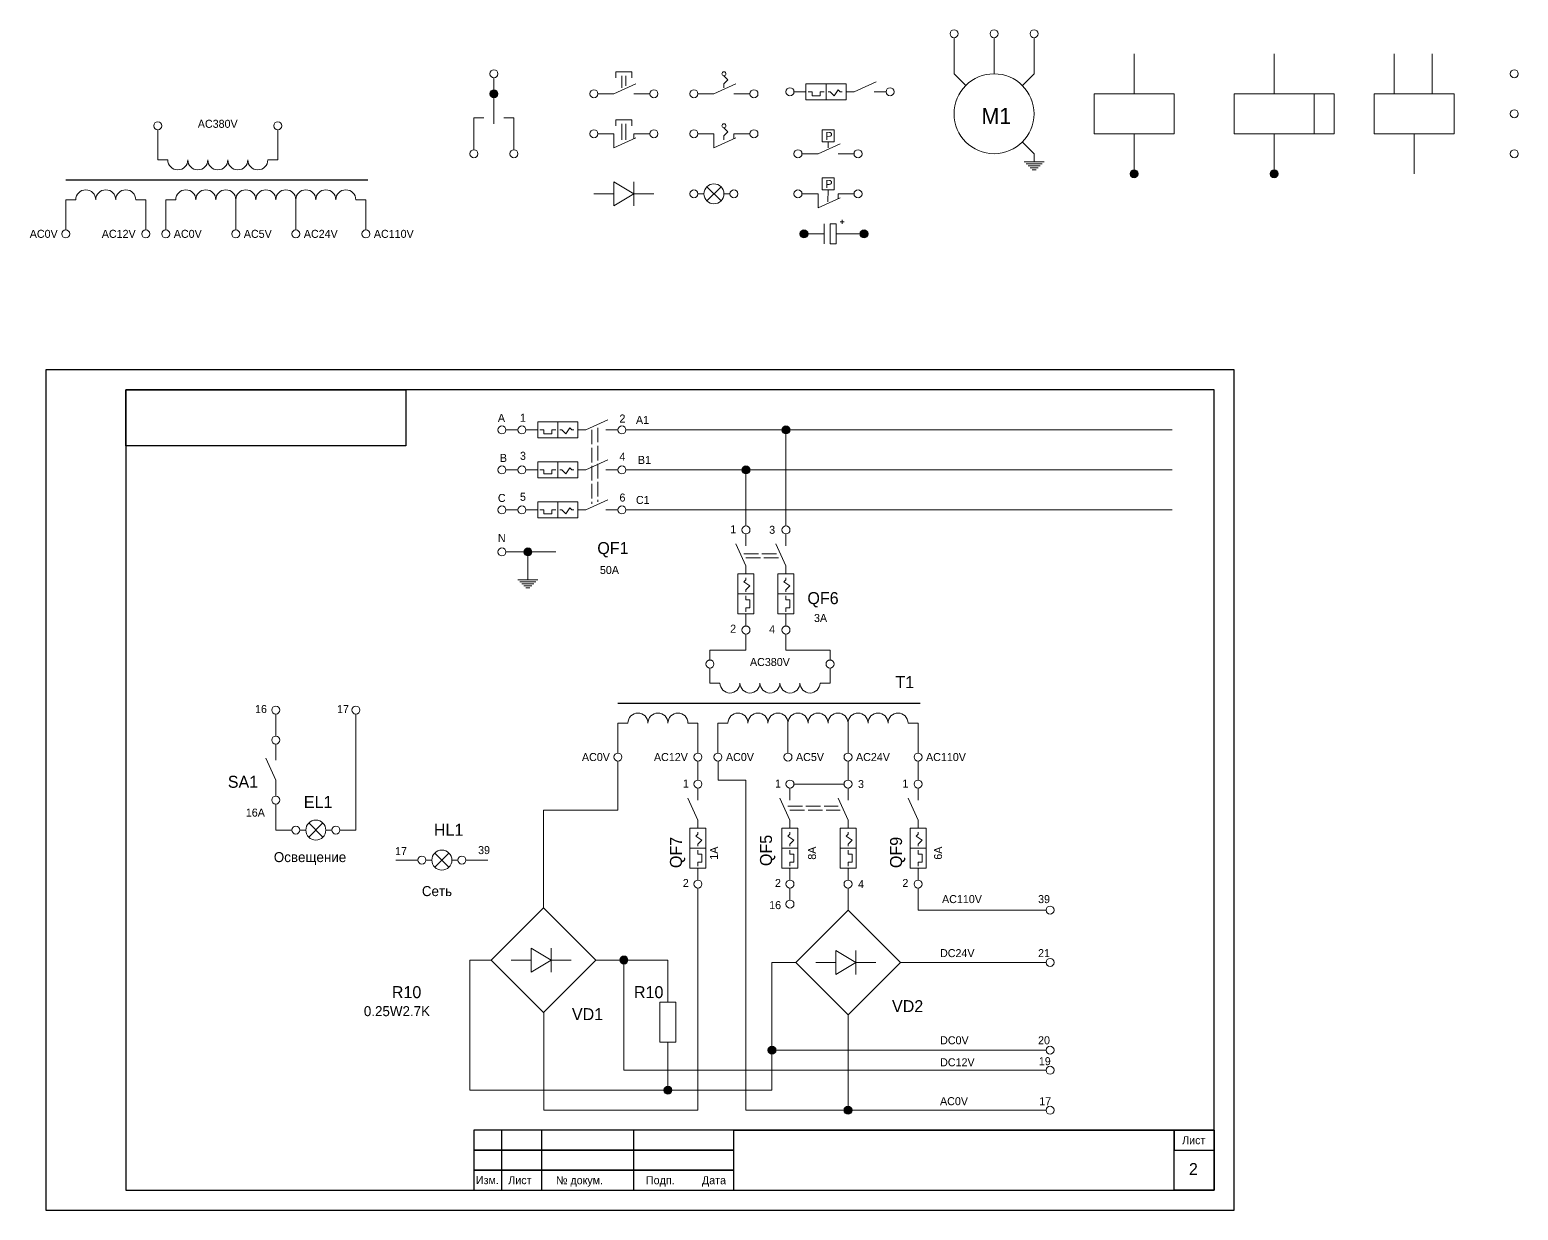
# Model space of a CAD drawing. Header units: millimetres. Extents: x -171 to 3674, y -1112 to 795.
# Drawn here: x 1496 to 1868, y 500 to 795 of the extents above; entities that cross this region are included whole.
import ezdxf

# ---------------------------------------------------------------- set-up
doc = ezdxf.new("R2010")
doc.units = ezdxf.units.MM
doc.linetypes.add('ACAD_ISO02W100', pattern=[15, 12, -3])
for name, color, linetype, lineweight in [('Маркировка', 7, 'Continuous', 25), ('РАМКА', 7, 'Continuous', 30), ('Элементы', 7, 'Continuous', 18)]:
    doc.layers.add(name, color=color, linetype=linetype, lineweight=lineweight)
doc.styles.get("Standard").update_dxf_attribs({"font": 'cad2win.shx'})

msp = doc.modelspace()

# ---------------------------------------------------------------- hatches: boundary and pattern name
at = {"layer": 'Элементы'}
h = msp.add_hatch(color=256, dxfattribs=at)
h.dxf.hatch_style = 1
h.paths.add_polyline_path([(1613, 779, 1), (1611, 779, 1)])
h = msp.add_hatch(color=256, dxfattribs=at)
h.dxf.hatch_style = 1
h.paths.add_polyline_path([(1773, 759, 1), (1771, 759, 1)])
h = msp.add_hatch(color=256, dxfattribs=at)
h.dxf.hatch_style = 1
h.paths.add_polyline_path([(1808, 759, 1), (1806, 759, 1)])
h = msp.add_hatch(color=256, dxfattribs=at)
h.dxf.hatch_style = 1
h.paths.add_polyline_path([(1690.5, 744, 1), (1688.5, 744, 1)])
h = msp.add_hatch(color=256, dxfattribs=at)
h.dxf.hatch_style = 1
h.paths.add_polyline_path([(1705.5, 744, 1), (1703.5, 744, 1)])
at = {"layer": 'Элементы', "lineweight": 15}
h = msp.add_hatch(dxfattribs=at)
h.set_pattern_fill('ANGLE', color=256)
h.set_pattern_definition([(0, (0, 0), (0, 6.985), [5.08, -1.905]), (90, (0, 0), (-6.985, 4e-16), [5.08, -1.905])])
h.paths.add_polyline_path([(1851, 717), (1848.5, 717), (1848.5, 714.5), (1851, 714.5)])
at = {"layer": 'Элементы'}
h = msp.add_hatch(color=256, dxfattribs=at)
h.dxf.hatch_style = 1
h.paths.add_polyline_path([(1686, 695, 1), (1684, 695, 1)])
h = msp.add_hatch(color=256, dxfattribs=at)
h.dxf.hatch_style = 1
h.paths.add_polyline_path([(1676, 685, 1), (1674, 685, 1)])
h = msp.add_hatch(color=256, dxfattribs=at)
h.dxf.hatch_style = 1
h.paths.add_polyline_path([(1621.5, 664.5, 1), (1619.5, 664.5, 1)])
h = msp.add_hatch(color=256, dxfattribs=at)
h.dxf.hatch_style = 1
h.paths.add_polyline_path([(1645.5, 562.53, 1), (1643.5, 562.53, 1)])
h = msp.add_hatch(color=256, dxfattribs=at)
h.dxf.hatch_style = 1
h.paths.add_polyline_path([(1682.5, 540, 1), (1680.5, 540, 1)])
h = msp.add_hatch(color=256, dxfattribs=at)
h.dxf.hatch_style = 1
h.paths.add_polyline_path([(1656.5, 530, 1), (1654.5, 530, 1)])
h = msp.add_hatch(color=256, dxfattribs=at)
h.dxf.hatch_style = 1
h.paths.add_polyline_path([(1701.5, 525, 1), (1699.5, 525, 1)])

# ---------------------------------------------------------------- linework, layer by layer
at = {"layer": 'РАМКА'}
for p, q in [((1792, 705), (1520, 705)), ((1520, 705), (1520, 505)), ((1792, 505), (1792, 705)), ((1520, 505), (1792, 505)), ((1607, 505), (1792, 505)), ((1607, 505), (1792, 505)), ((1607, 505), (1792, 505))]:
    msp.add_line(p, q, dxfattribs=at)
at = {"layer": 'РАМКА', "lineweight": 35}
msp.add_line((1672, 520), (1792, 520), dxfattribs=at)
at = {"layer": 'РАМКА'}
for points in [[(1797, 710), (1500, 710), (1500, 500), (1797, 500)], [(1590, 705), (1590, 691), (1520, 691), (1520, 705)], [(1607, 505), (1624, 505), (1623.98, 520), (1606.98, 520)], [(1607, 515), (1672, 515), (1672, 520), (1607, 520)], [(1607, 505), (1614, 505), (1614, 520), (1607, 520)], [(1607, 505), (1647, 505), (1647, 520), (1607, 520)], [(1792, 505), (1782, 505), (1782, 520), (1792, 520)], [(1792, 520), (1782, 520), (1782, 515), (1792, 515)], [(1607, 510), (1672, 510), (1672, 515), (1607, 515)], [(1607, 505), (1672, 505), (1672, 510), (1607, 510)]]:
    msp.add_lwpolyline(points, close=True, dxfattribs=at)
at = {"layer": 'Элементы'}
for p, q in [((1727, 784), (1727, 793)), ((1737, 784), (1737, 793)), ((1747, 784), (1747, 793)), ((1772, 789), (1772, 779)), ((1807, 789), (1807, 779)), ((1837, 779), (1837, 789)), ((1846.5, 779), (1846.5, 789)), ((1612, 783), (1612, 771.5)), ((1642, 779), (1647.5, 781.5)), ((1642.5, 783), (1642.5, 784.5)), ((1642.5, 784.5), (1646.5, 784.5)), ((1644, 780.5), (1644, 783.5)), ((1645, 781), (1645, 783.5)), ((1646.5, 784.5), (1646.5, 783)), ((1667, 779), (1672.5, 781.5)), ((1669.5, 783.5), (1670.5, 782.5)), ((1670.5, 782.5), (1669.5, 781.5)), ((1669.5, 781.5), (1669.5, 780.5)), ((1695, 781.5), (1695, 777.5)), ((1702, 779.5), (1707.5, 782)), ((1729.93, 781.07), (1727, 784)), ((1744.07, 781.07), (1747, 784)), ((1638, 779), (1642, 779)), ((1647, 779), (1651, 779)), ((1663, 779), (1667, 779)), ((1672, 779), (1676, 779)), ((1687, 779.5), (1690, 779.5)), ((1690.5, 779.5), (1691.5, 779.5)), ((1691.5, 779.5), (1691.5, 778.5)), ((1691.5, 778.5), (1693.5, 778.5)), ((1693.5, 778.5), (1693.5, 779.5)), ((1693.5, 779.5), (1694.5, 779.5)), ((1695.5, 779.5), (1696, 779.5)), ((1696, 779.5), (1697, 778.5)), ((1697, 778.5), (1698, 780)), ((1698, 780), (1698.5, 779.5)), ((1698.5, 779.5), (1699, 779.5)), ((1700, 779.5), (1702, 779.5)), ((1707, 779.5), (1710, 779.5)), ((1609.5, 773), (1607, 773)), ((1607, 773), (1607, 765)), ((1614.5, 773), (1617, 773)), ((1617, 773), (1617, 765)), ((1642.5, 771), (1642.5, 772.5)), ((1642.5, 772.5), (1646.5, 772.5)), ((1644, 767.5), (1644, 771.5)), ((1645, 767.5), (1645, 771.5)), ((1646.5, 772.5), (1646.5, 771)), ((1669.5, 770.5), (1670.5, 769.5)), ((1638, 769), (1642, 769)), ((1642, 769), (1642, 765.5)), ((1642, 765.5), (1647.5, 768)), ((1647, 767.77), (1647, 769)), ((1647, 769), (1651, 769)), ((1663, 769), (1667, 769)), ((1667, 769), (1667, 765.5)), ((1667, 765.5), (1672.5, 768)), ((1670.5, 769.5), (1669.5, 768.5)), ((1669.5, 768.5), (1669.5, 767.5)), ((1672, 767.77), (1672, 769)), ((1672, 769), (1676, 769)), ((1693, 763.99), (1698.5, 766.49)), ((1695.5, 767), (1695.5, 765.49)), ((1744.07, 766.93), (1747, 764)), ((1772, 769), (1772, 760)), ((1807, 769), (1807, 760)), ((1842, 769), (1842, 759)), ((1689, 763.99), (1693, 763.99)), ((1698, 763.99), (1702, 763.99)), ((1747, 764), (1747, 762)), ((1744.5, 762), (1749.5, 762)), ((1745, 761.5), (1749, 761.5)), ((1745.5, 761), (1748.5, 761)), ((1746, 760.5), (1748, 760.5)), ((1746.5, 760), (1747.5, 760)), ((1647, 754), (1642, 757)), ((1642, 757), (1642, 751)), ((1647, 757), (1647, 751)), ((1665.23, 752.23), (1668.77, 755.77)), ((1665.23, 755.77), (1668.77, 752.23)), ((1637, 754), (1642, 754)), ((1642, 751), (1647, 754)), ((1647, 754), (1652, 754)), ((1663, 754), (1664.5, 754)), ((1671, 754), (1669.5, 754)), ((1689, 753.99), (1693, 753.99)), ((1693, 753.99), (1693, 750.49)), ((1693, 750.49), (1698.5, 752.99)), ((1695.5, 755), (1695.49, 751.99)), ((1698, 752.76), (1698, 753.99)), ((1698, 753.99), (1702, 753.99)), ((1689.5, 744), (1694.5, 744)), ((1694.5, 746.5), (1694.5, 741.5)), ((1697.5, 744), (1704.5, 744)), ((1698.5, 747), (1699.5, 747)), ((1699, 747.5), (1699, 746.5)), ((1628, 697), (1628, 693)), ((1635, 695), (1640.5, 697.5)), ((1615, 695), (1618, 695)), ((1620, 695), (1623, 695)), ((1623.5, 695), (1624.5, 695)), ((1624.5, 695), (1624.5, 694)), ((1624.5, 694), (1626.5, 694)), ((1626.5, 694), (1626.5, 695)), ((1626.5, 695), (1627.5, 695)), ((1628.5, 695), (1629, 695)), ((1629, 695), (1630, 694)), ((1630, 694), (1631, 695.5)), ((1631, 695.5), (1631.5, 695)), ((1631.5, 695), (1632, 695)), ((1633, 695), (1635, 695)), ((1640, 695), (1643, 695)), ((1615, 685), (1618, 685)), ((1620, 685), (1623, 685)), ((1623.5, 685), (1624.5, 685)), ((1624.5, 685), (1624.5, 684)), ((1626.5, 684), (1626.5, 685)), ((1626.5, 685), (1627.5, 685)), ((1628, 687), (1628, 683)), ((1628.5, 685), (1629, 685)), ((1629, 685), (1630, 684)), ((1630, 684), (1631, 685.5)), ((1631, 685.5), (1631.5, 685)), ((1631.5, 685), (1632, 685)), ((1633, 685), (1635, 685)), ((1635, 685), (1640.5, 687.5)), ((1640, 685), (1643, 685)), ((1624.5, 684), (1626.5, 684)), ((1635, 675), (1640.5, 677.5)), ((1615, 675), (1618, 675)), ((1620, 675), (1623, 675)), ((1623.5, 675), (1624.5, 675)), ((1624.5, 675), (1624.5, 674)), ((1624.5, 674), (1626.5, 674)), ((1626.5, 674), (1626.5, 675)), ((1626.5, 675), (1627.5, 675)), ((1628, 677), (1628, 673)), ((1628.5, 675), (1629, 675)), ((1629, 675), (1630, 674)), ((1630, 674), (1631, 675.5)), ((1631, 675.5), (1631.5, 675)), ((1631.5, 675), (1632, 675)), ((1633, 675), (1635, 675)), ((1640, 675), (1643, 675)), ((1675, 661), (1672.5, 666.5)), ((1675, 666), (1675, 669)), ((1685, 661), (1682.5, 666.5)), ((1685, 666), (1685, 669)), ((1620.5, 659.5), (1620.5, 657.5)), ((1675, 659), (1675, 661)), ((1685, 659), (1685, 661)), ((1618, 657.5), (1623, 657.5)), ((1618.5, 657), (1622.5, 657)), ((1619, 656.5), (1622, 656.5)), ((1619.5, 656), (1621.5, 656)), ((1620, 655.5), (1621, 655.5)), ((1674.5, 657), (1675, 657.5)), ((1676, 656), (1674.5, 657)), ((1675, 657.5), (1675, 658)), ((1675, 655), (1676, 656)), ((1675, 654.5), (1675, 655)), ((1684.5, 657), (1685, 657.5)), ((1686, 656), (1684.5, 657)), ((1685, 657.5), (1685, 658)), ((1685, 655), (1686, 656)), ((1685, 654.5), (1685, 655)), ((1673, 654), (1677, 654)), ((1675, 652.5), (1675, 653.5)), ((1676, 652.5), (1675, 652.5)), ((1676, 650.5), (1676, 652.5)), ((1683, 654), (1687, 654)), ((1685, 652.5), (1685, 653.5)), ((1686, 652.5), (1685, 652.5)), ((1686, 650.5), (1686, 652.5)), ((1675, 649.5), (1675, 650.5)), ((1675, 650.5), (1676, 650.5)), ((1675, 646), (1675, 649)), ((1685, 649.5), (1685, 650.5)), ((1685, 650.5), (1686, 650.5)), ((1685, 646), (1685, 649)), ((1557.5, 612.5), (1557.5, 616.5)), ((1557.5, 607.5), (1555, 613)), ((1557.5, 603.5), (1557.5, 607.5)), ((1663, 597.5), (1660.5, 603)), ((1663, 602.5), (1663, 605.5)), ((1686, 597.5), (1683.5, 603)), ((1686, 602.5), (1686, 605.5)), ((1700.5, 597.5), (1698, 603)), ((1700.5, 602.5), (1700.5, 605.5)), ((1718, 597.5), (1715.5, 603)), ((1718, 602.5), (1718, 605.5)), ((1565.73, 593.23), (1569.27, 596.77)), ((1565.73, 596.77), (1569.27, 593.23)), ((1663, 595.5), (1663, 597.5)), ((1686, 595.5), (1686, 597.5)), ((1700.5, 595.5), (1700.5, 597.5)), ((1718, 595.5), (1718, 597.5)), ((1563.5, 595), (1565, 595)), ((1571.5, 595), (1570, 595)), ((1662.5, 593.5), (1663, 594)), ((1664, 592.5), (1662.5, 593.5)), ((1663, 594), (1663, 594.5)), ((1663, 591.5), (1664, 592.5)), ((1663, 591), (1663, 591.5)), ((1685.5, 593.5), (1686, 594)), ((1687, 592.5), (1685.5, 593.5)), ((1686, 594), (1686, 594.5)), ((1686, 591.5), (1687, 592.5)), ((1686, 591), (1686, 591.5)), ((1700, 593.5), (1700.5, 594)), ((1701.5, 592.5), (1700, 593.5)), ((1700.5, 594), (1700.5, 594.5)), ((1700.5, 591.5), (1701.5, 592.5)), ((1700.5, 591), (1700.5, 591.5)), ((1717.5, 593.5), (1718, 594)), ((1719, 592.5), (1717.5, 593.5)), ((1718, 594), (1718, 594.5)), ((1718, 591.5), (1719, 592.5)), ((1718, 591), (1718, 591.5)), ((1597.23, 585.73), (1600.77, 589.27)), ((1597.23, 589.27), (1600.77, 585.73)), ((1661, 590.5), (1665, 590.5)), ((1663, 589), (1663, 590)), ((1664, 589), (1663, 589)), ((1664, 587), (1664, 589)), ((1684, 590.5), (1688, 590.5)), ((1686, 589), (1686, 590)), ((1687, 589), (1686, 589)), ((1687, 587), (1687, 589)), ((1698.5, 590.5), (1702.5, 590.5)), ((1700.5, 589), (1700.5, 590)), ((1701.5, 589), (1700.5, 589)), ((1701.5, 587), (1701.5, 589)), ((1716, 590.5), (1720, 590.5)), ((1718, 589), (1718, 590)), ((1719, 589), (1718, 589)), ((1719, 587), (1719, 589)), ((1595, 587.5), (1596.5, 587.5)), ((1603, 587.5), (1601.5, 587.5)), ((1663, 586), (1663, 587)), ((1663, 587), (1664, 587)), ((1663, 582.5), (1663, 585.5)), ((1686, 586), (1686, 587)), ((1686, 587), (1687, 587)), ((1686, 582.5), (1686, 585.5)), ((1700.5, 586), (1700.5, 587)), ((1700.5, 587), (1701.5, 587)), ((1700.5, 582.5), (1700.5, 585.5)), ((1718, 586), (1718, 587)), ((1718, 587), (1719, 587)), ((1718, 582.5), (1718, 585.5)), ((1686, 577.5), (1686, 580.5)), ((1626.34, 562.53), (1621.34, 565.53)), ((1621.34, 565.53), (1621.34, 559.53)), ((1626.34, 565.53), (1626.34, 559.53)), ((1616.34, 562.53), (1621.34, 562.53)), ((1621.34, 559.53), (1626.34, 562.53)), ((1626.34, 562.53), (1631.34, 562.53)), ((1692.42, 561.92), (1697.42, 561.92)), ((1702.42, 561.92), (1697.42, 564.92)), ((1697.42, 564.92), (1697.42, 558.92)), ((1697.42, 558.92), (1702.42, 561.92)), ((1702.42, 564.92), (1702.42, 558.92)), ((1702.42, 561.92), (1707.42, 561.92))]:
    msp.add_line(p, q, dxfattribs=at)
at = {"layer": 'Элементы', "lineweight": 15}
for p, q in [((1528, 762.5), (1528, 770)), ((1558, 762.5), (1558, 770)), ((1530.5, 762.5), (1528, 762.5)), ((1555.5, 762.5), (1558, 762.5)), ((1505, 752.5), (1505, 745)), ((1505, 752.5), (1507.5, 752.5)), ((1522.5, 752.5), (1525, 752.5)), ((1525, 752.5), (1525, 745)), ((1530, 752.5), (1530, 745)), ((1530, 752.5), (1532.5, 752.5)), ((1547.5, 752.5), (1547.5, 745)), ((1562.5, 752.5), (1562.5, 745)), ((1577.5, 752.5), (1580, 752.5)), ((1580, 752.5), (1580, 745)), ((1645, 695), (1781.5, 695)), ((1685, 671), (1685, 695)), ((1645, 685), (1781.5, 685)), ((1675, 671), (1675, 685)), ((1645, 675), (1781.5, 675)), ((1615, 664.5), (1627.5, 664.5)), ((1620.5, 664.5), (1620.5, 659.5)), ((1675, 640), (1675, 644)), ((1685, 644), (1685, 640)), ((1666, 637.5), (1666, 640)), ((1666, 640), (1675, 640)), ((1685, 640), (1696, 640)), ((1696, 640), (1696, 637.5)), ((1666, 631.75), (1666, 635.5)), ((1696, 631.75), (1696, 635.5)), ((1668.5, 631.75), (1666, 631.75)), ((1693.5, 631.75), (1696, 631.75)), ((1557.5, 624), (1557.5, 618.5)), ((1577.5, 595), (1577.5, 624)), ((1643, 621.75), (1643, 614.25)), ((1643, 621.75), (1645.5, 621.75)), ((1660.5, 621.75), (1663, 621.75)), ((1663, 621.75), (1663, 614.25)), ((1668, 621.75), (1668, 614.25)), ((1668, 621.75), (1670.5, 621.75)), ((1685.5, 621.75), (1685.5, 614.25)), ((1700.5, 621.75), (1700.5, 614.25)), ((1715.5, 621.75), (1718, 621.75)), ((1718, 621.75), (1718, 614.25)), ((1642.99, 612.25), (1642.99, 607.47)), ((1663, 612.25), (1663, 607.47)), ((1668.07, 612.25), (1668.07, 607.47)), ((1700.54, 612.25), (1700.54, 607.47)), ((1718, 612.25), (1718, 607.47)), ((1643, 600), (1642.99, 607.47)), ((1668.07, 607.47), (1675, 607.47)), ((1675, 607.47), (1675, 525)), ((1687, 606.5), (1699.5, 606.5)), ((1557.5, 595), (1557.5, 601.5)), ((1624.42, 575.6), (1624.42, 600)), ((1624.42, 600), (1643, 600)), ((1561.5, 595), (1557.5, 595)), ((1573.5, 595), (1577.5, 595)), ((1593, 587.5), (1587.5, 587.5)), ((1610.5, 587.5), (1605, 587.5)), ((1663, 580.5), (1663, 525)), ((1700.5, 580.5), (1700.5, 575)), ((1718, 580.5), (1718, 575)), ((1718, 575), (1750, 575)), ((1606, 530), (1606, 562.5)), ((1606, 562.5), (1611.37, 562.5)), ((1637.51, 562.53), (1655.5, 562.5)), ((1644.5, 562.53), (1644.5, 535)), ((1655.5, 552), (1655.5, 562.5)), ((1687.42, 561.92), (1681.5, 561.92)), ((1681.5, 561.92), (1681.5, 530)), ((1713.58, 561.92), (1750.01, 561.92)), ((1624.5, 525), (1624.5, 549.37)), ((1700.5, 548.84), (1700.5, 525)), ((1655.5, 542), (1655.5, 530)), ((1750, 540), (1681.5, 540)), ((1750, 535), (1644.5, 535)), ((1681.5, 530), (1606, 530)), ((1663, 525), (1624.5, 525)), ((1675, 525), (1750, 525))]:
    msp.add_line(p, q, dxfattribs=at)
at = {"layer": 'Элементы', "lineweight": 30}
for p, q in [((1505, 757.5), (1580.5, 757.5)), ((1643, 626.75), (1718.5, 626.75))]:
    msp.add_line(p, q, dxfattribs=at)
at = {"layer": 'Элементы', "linetype": 'ACAD_ISO02W100', "lineweight": 15, "ltscale": 0.3}
for p, q in [((1636.5, 695), (1636.5, 676.5)), ((1638, 695.5), (1638, 677)), ((1674.5, 664), (1683, 664)), ((1675, 663), (1683.5, 663)), ((1685.5, 601), (1698, 601)), ((1686, 600), (1698.5, 600))]:
    msp.add_line(p, q, dxfattribs=at)
at = {"layer": 'Элементы'}
for points in [[(1690, 781.5), (1700, 781.5), (1700, 777.5), (1690, 777.5)], [(1762, 779), (1782, 779), (1782, 769), (1762, 769)], [(1797, 779), (1817, 779), (1817, 769), (1797, 769)], [(1817, 779), (1822, 779), (1822, 769), (1817, 769)], [(1832, 779), (1852, 779), (1852, 769), (1832, 769)], [(1694, 770), (1697, 770), (1697, 767), (1694, 767)], [(1694, 758), (1697, 758), (1697, 755), (1694, 755)], [(1696, 746.5), (1697.5, 746.5), (1697.5, 741.5), (1696, 741.5)], [(1623, 697), (1633, 697), (1633, 693), (1623, 693)], [(1623, 687), (1633, 687), (1633, 683), (1623, 683)], [(1623, 677), (1633, 677), (1633, 673), (1623, 673)], [(1673, 649), (1673, 659), (1677, 659), (1677, 649)], [(1683, 649), (1683, 659), (1687, 659), (1687, 649)], [(1661, 585.5), (1661, 595.5), (1665, 595.5), (1665, 585.5)], [(1684, 585.5), (1684, 595.5), (1688, 595.5), (1688, 585.5)], [(1698.5, 585.5), (1698.5, 595.5), (1702.5, 595.5), (1702.5, 585.5)], [(1716, 585.5), (1716, 595.5), (1720, 595.5), (1720, 585.5)], [(1657.5, 552), (1657.5, 542), (1653.5, 542), (1653.5, 552)]]:
    msp.add_lwpolyline(points, close=True, dxfattribs=at)
at = {"layer": 'Элементы', "lineweight": 15}
for points in [[(1624.42, 575.61), (1637.51, 562.53), (1624.42, 549.45), (1611.34, 562.53)], [(1700.5, 575), (1713.58, 561.92), (1700.5, 548.84), (1687.42, 561.92)]]:
    msp.add_lwpolyline(points, close=True, dxfattribs=at)
for centre, radius in [((1727, 794), 1), ((1737, 794), 1), ((1747, 794), 1), ((1612, 784), 1), ((1867, 784), 1), ((1669.5, 784), 0.5), ((1737, 774), 9.99), ((1637, 779), 1), ((1652, 779), 1), ((1662, 779), 1), ((1677, 779), 1), ((1686, 779.5), 1), ((1711, 779.5), 1), ((1867, 774), 1), ((1528, 771), 1), ((1558, 771), 1), ((1669.5, 771), 0.5), ((1637, 769), 1), ((1652, 769), 1), ((1662, 769), 1), ((1677, 769), 1), ((1607, 764), 1), ((1617, 764), 1), ((1688, 764), 1), ((1703, 764), 1), ((1867, 764), 1), ((1667, 754), 2.5), ((1662, 754), 1), ((1672, 754), 1), ((1688, 754), 1), ((1703, 754), 1), ((1505, 744), 1), ((1525, 744), 1), ((1530, 744), 1), ((1547.5, 744), 1), ((1562.5, 744), 1), ((1580, 744), 1), ((1614, 695), 1), ((1619, 695), 1), ((1644, 695), 1), ((1614, 685), 1), ((1619, 685), 1), ((1644, 685), 1), ((1614, 675), 1), ((1619, 675), 1), ((1644, 675), 1), ((1675, 670), 1), ((1685, 670), 1), ((1614, 664.5), 1), ((1675, 645), 1), ((1685, 645), 1), ((1666, 636.5), 1), ((1696, 636.5), 1), ((1557.5, 625), 1), ((1577.5, 625), 1), ((1557.5, 617.5), 1), ((1643, 613.25), 1), ((1663, 613.25), 1), ((1668, 613.25), 1), ((1685.5, 613.25), 1), ((1700.5, 613.25), 1), ((1718, 613.25), 1), ((1663, 606.5), 1), ((1686, 606.5), 1), ((1700.5, 606.5), 1), ((1718, 606.5), 1), ((1557.5, 602.5), 1), ((1562.5, 595), 1), ((1567.5, 595), 2.5), ((1572.5, 595), 1), ((1594, 587.5), 1), ((1599, 587.5), 2.5), ((1604, 587.5), 1), ((1663, 581.5), 1), ((1686, 581.5), 1), ((1700.5, 581.5), 1), ((1718, 581.5), 1), ((1686, 576.5), 1), ((1751, 575), 1), ((1751.01, 561.92), 1), ((1751, 540), 1), ((1751, 535), 1), ((1751, 525), 1)]:
    msp.add_circle(centre, radius, dxfattribs=at)
at = {"layer": 'Элементы'}
for centre in [(1612, 779), (1772, 759), (1807, 759), (1689.5, 744), (1704.5, 744), (1685, 695), (1675, 685), (1620.5, 664.5), (1644.5, 562.53), (1681.5, 540), (1655.5, 530), (1700.5, 525)]:
    msp.add_circle(centre, 1, dxfattribs=at)
at = {"layer": 'Элементы', "lineweight": 15}
for centre, start, end in [((1533, 762.5), 180, 0), ((1538, 762.5), 180, 0), ((1543, 762.5), 180, 0), ((1548, 762.5), 180, 0), ((1553, 762.5), 180, 0), ((1510, 752.5), 0, 180), ((1515, 752.5), 0, 180), ((1520, 752.5), 0, 180), ((1535, 752.5), 0, 180), ((1540, 752.5), 0, 180), ((1545, 752.5), 0, 180), ((1550, 752.5), 0, 180), ((1555, 752.5), 0, 180), ((1560, 752.5), 0, 180), ((1565, 752.5), 0, 180), ((1570, 752.5), 0, 180), ((1575, 752.5), 0, 180), ((1671, 631.75), 180, 0), ((1676, 631.75), 180, 0), ((1681, 631.75), 180, 0), ((1686, 631.75), 180, 0), ((1691, 631.75), 180, 0), ((1648, 621.75), 0, 180), ((1653, 621.75), 0, 180), ((1658, 621.75), 0, 180), ((1673, 621.75), 0, 180), ((1678, 621.75), 0, 180), ((1683, 621.75), 0, 180), ((1688, 621.75), 0, 180), ((1693, 621.75), 0, 180), ((1698, 621.75), 0, 180), ((1703, 621.75), 0, 180), ((1708, 621.75), 0, 180), ((1713, 621.75), 0, 180)]:
    msp.add_arc(centre, 2.5, start, end, dxfattribs=at)

# ---------------------------------------------------------------- texts
at = {"layer": 'Маркировка'}
for s, height, p in [('AC380V', 2, (1538, 770.5)), ('AC0V', 2, (1496, 743)), ('AC12V', 2, (1514, 743)), ('AC0V', 2, (1532, 743)), ('AC5V', 2, (1549.5, 743)), ('AC24V', 2, (1564.5, 743)), ('AC110V', 2, (1582, 743)), ('A', 2, (1613, 697)), ('1', 2, (1618.52, 697.04)), ('2', 2, (1643.38, 696.85)), ('A1', 2, (1647.5, 696.5)), ('B', 2, (1613.5, 687)), ('3', 2, (1618.52, 687.53)), ('4', 2, (1643.38, 687.34)), ('B1', 2, (1648, 686.5)), ('C', 2, (1613, 677)), ('5', 2, (1618.52, 677.29)), ('6', 2, (1643.38, 677.1)), ('C1', 2, (1647.5, 676.5)), ('1', 2, (1671.06, 669.17)), ('3', 2, (1680.8, 669.04)), ('N', 2, (1613, 667)), ('50A', 2, (1638.5, 659)), ('3A', 2, (1692, 647)), ('2', 2, (1671.05, 644.32)), ('4', 2, (1680.79, 644.19)), ('AC380V', 2, (1676, 636)), ('16', 2, (1552.3, 624.25)), ('17', 2, (1572.8, 624.25)), ('AC0V', 2, (1634, 612.25)), ('AC12V', 2, (1652, 612.25)), ('AC0V', 2, (1670, 612.25)), ('AC5V', 2, (1687.5, 612.25)), ('AC24V', 2, (1702.5, 612.25)), ('AC110V', 2, (1720, 612.25)), ('1', 2, (1659.23, 605.63)), ('1', 2, (1682.26, 605.63)), ('3', 2, (1703, 605.5)), ('1', 2, (1714.1, 605.63)), ('16А', 2, (1550, 598.37)), ('Освещение', 2.5, (1557, 587)), ('17', 2, (1587.3, 588.75)), ('39', 2, (1608.05, 589)), ('Сеть', 2.5, (1594, 578.5)), ('2', 2, (1659.22, 580.78)), ('2', 2, (1682.24, 580.78)), ('4', 2, (1703, 580.5)), ('2', 2, (1714.09, 580.78)), ('16', 2, (1680.8, 575.25)), ('AC110V', 2, (1724, 576.75)), ('39', 2, (1748, 576.75)), ('DC24V', 2, (1723.5, 563.25)), ('21', 2, (1748, 563.25)), ('0.25W2.7K', 2.5, (1579.5, 548.5)), ('DC0V', 2, (1723.52, 541.47)), ('20', 2, (1748, 541.47)), ('DC12V', 2, (1723.52, 535.97)), ('19', 2, (1748.19, 536.25)), ('AC0V', 2, (1723.5, 526.25)), ('17', 2, (1748.3, 526.25))]:
    msp.add_text(s, height=height, dxfattribs=at).set_placement(p)
for s, p in [('1A', (1668, 587.6)), ('8A', (1692.5, 587.6)), ('6A', (1724, 587.6))]:
    msp.add_text(s, height=2, rotation=90, dxfattribs=at).set_placement(p)
at = {"layer": 'РАМКА'}
for s, height, p in [('Лист', 2, (1784, 516.5)), ('2', 3, (1785.7, 508.79)), ('Изм.', 2, (1607.5, 506.52)), ('Лист', 2, (1615.6, 506.51)), ('№ докум.', 2, (1627.52, 506.49)), ('Подп.', 2, (1650, 506.5)), ('Дата', 2, (1664, 506.5))]:
    msp.add_text(s, height=height, dxfattribs=at).set_placement(p)
at = {"layer": 'Элементы'}
for s, height, p in [('M1', 4, (1733.85, 771.47)), ('P', 2, (1694.85, 767.47)), ('P', 2, (1694.85, 755.47)), ('QF1', 3, (1637.85, 663.97)), ('QF6', 3, (1690.35, 651.47)), ('T1', 3, (1712.35, 630.47)), ('SA1', 3, (1545.5, 605.57)), ('EL1', 3, (1564.5, 600.5)), ('HL1', 3, (1597, 593.57)), ('R10', 3, (1586.5, 553)), ('R10', 3, (1647, 553)), ('VD2', 3, (1711.5, 549.5)), ('VD1', 3, (1631.5, 547.5))]:
    msp.add_text(s, height=height, dxfattribs=at).set_placement(p)
for s, p in [('QF7', (1659, 585.5)), ('QF5', (1681.5, 586)), ('QF9', (1714, 585.5))]:
    msp.add_text(s, height=3, rotation=90, dxfattribs=at).set_placement(p)

doc.saveas('drawing.dxf')
